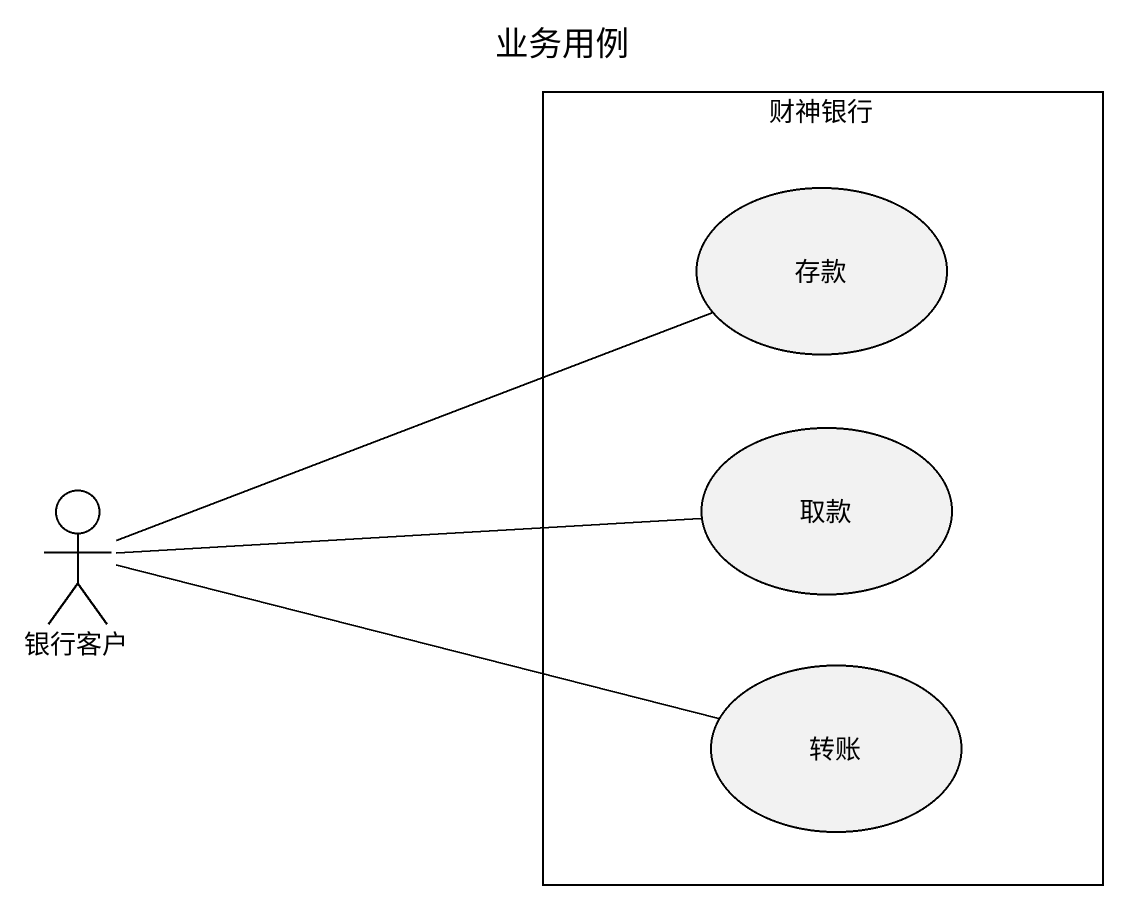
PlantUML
@startuml
title 业务用例
rectangle 财神银行 {
  usecase 存款
  usecase 取款
  usecase 转账
}
actor 银行客户
存款 -left- 银行客户
取款 -left- 银行客户
转账 -left- 银行客户
@enduml
